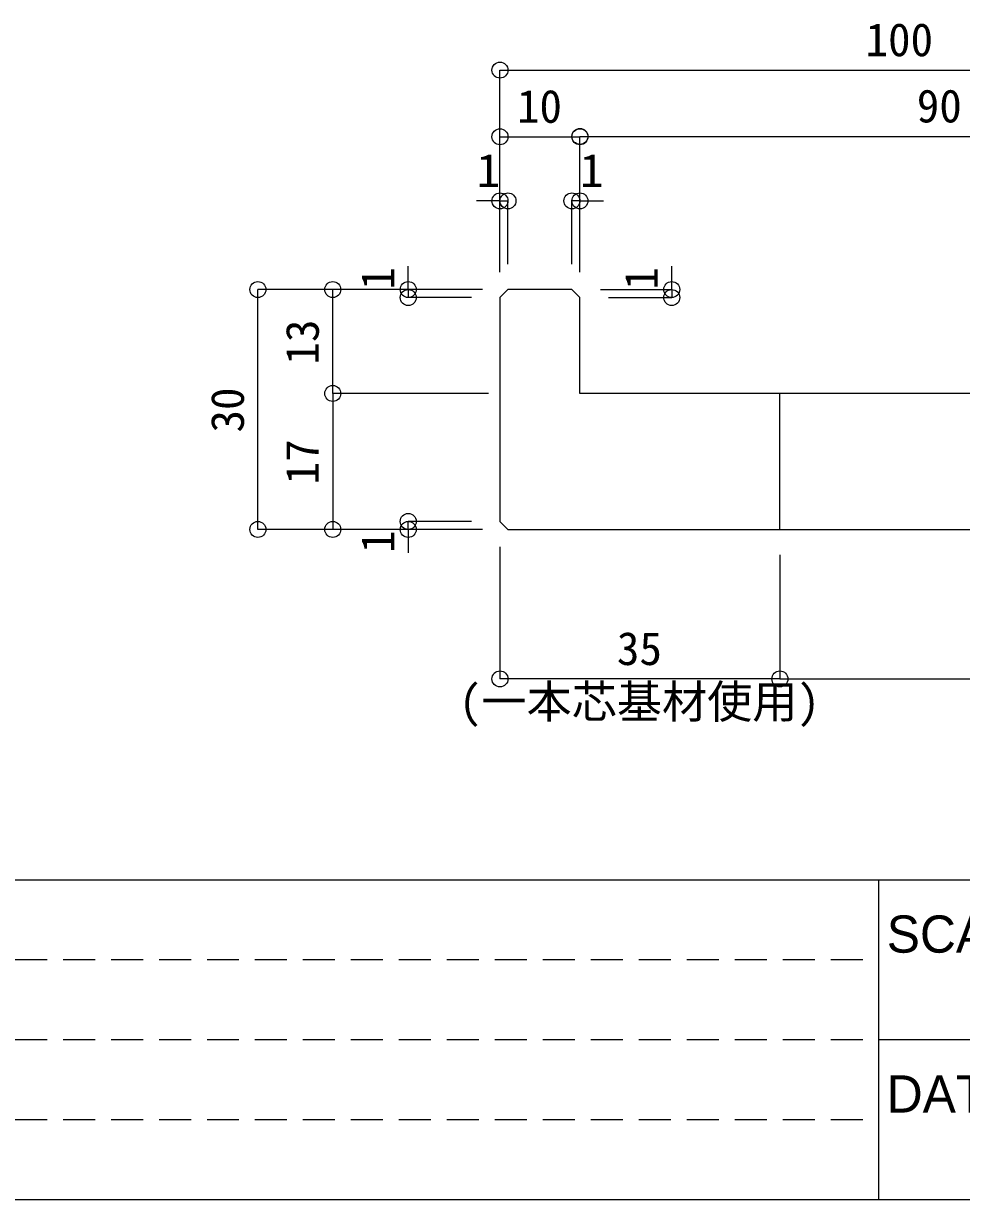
# Model space of a CAD drawing. Units: millimetres, scale not verified. Extents: x -420 to 420, y -298 to 298.
# Drawn here: x -71.9 to 45.3, y -275 to -127.9 of the extents above; entities that cross this region are included whole.
import ezdxf
from ezdxf.enums import TextEntityAlignment as Align

# ---------------------------------------------------------------- set-up
doc = ezdxf.new("R2010")
doc.units = ezdxf.units.MM
doc.header["$LTSCALE"] = 2
doc.linetypes.add('DASHED2', pattern=[3, 2, -1])
for name, color, linetype in [('0-0', 7, 'Continuous'), ('1-0', 7, 'Continuous'), ('2-0', 4, 'Continuous')]:
    doc.layers.add(name, color=color, linetype=linetype)
doc.styles.add('メイリオ', font='')
doc.styles.add('ＭＳ ゴシック', font='')
doc.styles.get('メイリオ').set_extended_font_data('メイリオ')
doc.styles.get('ＭＳ ゴシック').set_extended_font_data('MS Gothic')

msp = doc.modelspace()

# ---------------------------------------------------------------- linework, layer by layer
at = {"layer": '0-0', "color": 2}
for p, q in [((-395, -235), (395, -235)), ((-395, -275), (395, -275))]:
    msp.add_line(p, q, dxfattribs=at)
at = {"layer": '0-0'}
for p, q in [((-115, -235), (35, -235)), ((35, -275), (35, -235)), ((35, -255), (35, -235)), ((35, -235), (115, -235)), ((35, -255), (115, -255)), ((35, -275), (35, -255)), ((35, -255), (115, -255)), ((-115, -275), (35, -275)), ((35, -275), (115, -275))]:
    msp.add_line(p, q, dxfattribs=at)
at = {"layer": '0-0', "linetype": 'DASHED2'}
for p, q in [((-115, -245), (35, -245)), ((-115, -255), (35, -255)), ((-115, -265), (35, -265))]:
    msp.add_line(p, q, dxfattribs=at)
at = {"layer": '1-0'}
msp.add_line((22.637, -191.182), (22.637, -174.182), dxfattribs=at)
msp.add_lwpolyline([(-12.363, -162.182), (-12.363, -190.182), (-11.363, -191.182), (87.637, -191.182), (87.637, -174.182), (-2.363, -174.182), (-2.363, -162.182), (-3.363, -161.182), (-11.363, -161.182)], close=True, dxfattribs=at)
at = {"layer": '2-0'}
for p, q in [((-12.363, -159.007), (-12.363, -133.734)), ((-12.363, -133.734), (87.637, -133.734)), ((-12.363, -159.007), (-12.363, -142.066)), ((-12.363, -142.066), (-2.363, -142.066)), ((-2.363, -159.007), (-2.363, -142.021)), ((-2.363, -142.021), (87.637, -142.021)), ((-2.363, -159.007), (-2.363, -142.066)), ((-12.363, -150.09), (-15.298, -150.09)), ((-12.363, -159.007), (-12.363, -150.09)), ((-12.363, -150.09), (-11.363, -150.09)), ((-11.363, -158.007), (-11.363, -150.09)), ((-3.363, -158.007), (-3.363, -150.09)), ((-2.363, -150.09), (-3.363, -150.09)), ((-2.363, -159.007), (-2.363, -150.09)), ((-2.363, -150.09), (0.572, -150.09)), ((-23.837, -161.182), (-23.837, -158.247)), ((9.111, -161.182), (9.111, -158.247)), ((-14.538, -161.182), (-42.638, -161.182)), ((-42.638, -191.182), (-42.638, -161.182)), ((-15.636, -161.182), (-33.275, -161.182)), ((-33.275, -174.182), (-33.275, -161.182)), ((-14.919, -161.182), (-23.837, -161.182)), ((-23.837, -161.182), (-23.837, -162.182)), ((0.194, -161.182), (9.111, -161.182)), ((9.111, -161.182), (9.111, -162.182)), ((-15.919, -162.182), (-23.837, -162.182)), ((1.194, -162.182), (9.111, -162.182)), ((-14.636, -174.182), (-33.275, -174.182)), ((-13.801, -174.182), (-33.275, -174.182)), ((-33.275, -174.182), (-33.275, -191.182)), ((-14.538, -191.182), (-42.638, -191.182)), ((-16.648, -191.182), (-33.275, -191.182)), ((-15.919, -190.182), (-23.837, -190.182)), ((-23.837, -191.182), (-23.837, -190.182)), ((-14.919, -191.182), (-23.837, -191.182)), ((-23.837, -191.182), (-23.837, -194.117)), ((-12.363, -193.357), (-12.363, -209.891)), ((22.637, -194.357), (22.637, -209.891)), ((22.637, -194.357), (22.637, -209.891)), ((22.637, -209.891), (-12.363, -209.891)), ((22.637, -209.891), (87.637, -209.891))]:
    msp.add_line(p, q, dxfattribs=at)
for centre in [(-12.363, -133.734), (-12.363, -142.066), (-2.363, -142.021), (-2.363, -142.066), (-12.363, -150.09), (-11.363, -150.09), (-3.363, -150.09), (-2.363, -150.09), (-42.638, -161.182), (-33.275, -161.182), (-23.837, -161.182), (9.111, -161.182), (-23.837, -162.182), (9.111, -162.182), (-33.275, -174.182), (-33.275, -174.182), (-23.837, -190.182), (-42.638, -191.182), (-33.275, -191.182), (-23.837, -191.182), (-12.363, -209.891), (22.637, -209.891), (22.637, -209.891)]:
    msp.add_circle(centre, 1, dxfattribs=at)

# ---------------------------------------------------------------- texts
at = {"layer": '0-0', "style": 'メイリオ'}
for s, p in [('SCALE', (36, -245.525)), ('DATE', (36, -265.525))]:
    msp.add_text(s, height=4.655, dxfattribs=at).set_placement(p, align=Align.BOTTOM_LEFT)
at = {"layer": '2-0', "style": 'ＭＳ ゴシック'}
for s, p in [('100', (33.348, -133.234)), ('10', (-10.241, -141.566)), ('90', (39.759, -141.521)), ('35', (2.259, -209.391)), ('(一本芯基材使用)', (-17.497, -216.035))]:
    msp.add_text(s, height=4.138, dxfattribs=at).set_placement(p, align=Align.BOTTOM_LEFT)
at = {"layer": '2-0', "style": 'ＭＳ ゴシック', "width": 1.05}
for p in [(-15.298, -149.59), (-2.363, -149.59)]:
    msp.add_text('1', height=4.138, dxfattribs=at).set_placement(p, align=Align.BOTTOM_LEFT)
at = {"layer": '2-0', "style": 'ＭＳ ゴシック'}
for s, p in [('1', (-24.337, -161.182)), ('1', (8.611, -161.182)), ('13', (-33.775, -170.561)), ('30', (-43.138, -179.061)), ('17', (-33.775, -185.561)), ('1', (-24.337, -194.117))]:
    msp.add_text(s, height=4.138, rotation=90, dxfattribs=at).set_placement(p, align=Align.BOTTOM_LEFT)

doc.saveas('drawing.dxf')
